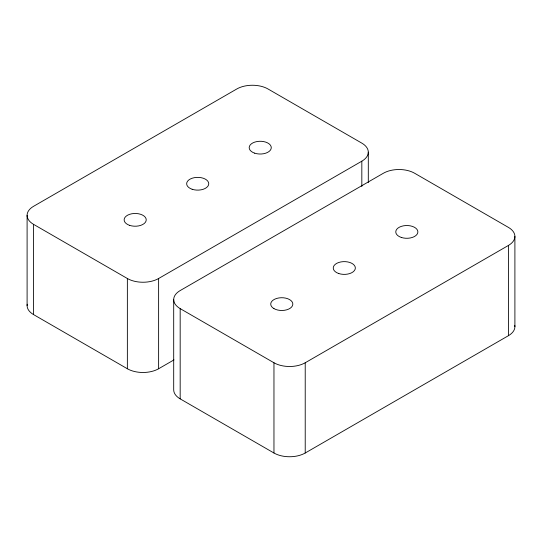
<?xml version="1.0" encoding="UTF-8"?>
<svg xmlns="http://www.w3.org/2000/svg" width="542" height="542" viewBox="0 0 542 542"><rect width="100%" height="100%" fill="white"/><g stroke="black" fill="none" stroke-linecap="round" stroke-linejoin="round"><path stroke-width="0.81" d="M33.577 224.361L127.363 278.507A22.107 12.764 0 0 0 158.623 278.507L361.826 161.184A22.107 12.764 0 0 0 361.826 143.135L268.039 88.99A22.107 12.764 0 0 0 236.779 88.99L33.577 206.306A22.107 12.764 0 0 0 33.577 224.361L33.577 314.604L127.363 368.75A22.107 12.764 0 0 0 158.623 368.75L173.975 359.888M180.174 308.615L273.961 362.761A22.107 12.764 0 0 0 305.221 362.761L508.423 245.445A22.107 12.764 0 0 0 508.423 227.396L414.637 173.25A22.107 12.764 0 0 0 383.377 173.25L180.174 290.566A22.107 12.764 0 0 0 180.174 308.615L180.174 398.865L273.961 453.01A22.107 12.764 0 0 0 305.221 453.01L508.423 335.694A22.107 12.764 0 0 0 514.778 325.335M514.9 236.42L514.9 326.67M508.423 245.445L508.423 335.694M368.303 152.16L368.303 182.525M361.826 161.184L361.826 186.489M305.221 362.761L305.221 453.01M273.961 362.761L273.961 453.01M173.697 299.59L173.697 389.84A22.107 12.764 0 0 0 180.174 398.865M158.623 278.507L158.623 368.75M127.363 278.507L127.363 368.75M27.1 215.33L27.1 305.58M33.577 314.604A22.107 12.764 0 0 1 27.222 304.245M254.699 153.176A11.05 6.382 0 0 0 271.278 147.648A11.05 6.382 0 0 0 254.699 142.126A11.05 6.382 0 0 0 254.699 153.176M192.173 189.273A11.05 6.382 0 0 0 208.751 183.745A11.05 6.382 0 0 0 192.173 178.223A11.05 6.382 0 0 0 192.173 189.273M129.653 225.37A11.05 6.382 0 0 0 146.232 219.849A11.05 6.382 0 0 0 129.653 214.32A11.05 6.382 0 0 0 129.653 225.37M273.961 308.615A11.05 6.382 0 0 0 292.45 305.756A11.05 6.382 0 0 0 278.913 297.937A11.05 6.382 0 0 0 273.961 308.615M338.77 273.534A11.05 6.382 0 0 0 355.349 268.005A11.05 6.382 0 0 0 338.77 262.477A11.05 6.382 0 0 0 338.77 273.534M401.297 237.437A11.05 6.382 0 0 0 417.875 231.908A11.05 6.382 0 0 0 401.297 226.38A11.05 6.382 0 0 0 401.297 237.437"/></g></svg>
